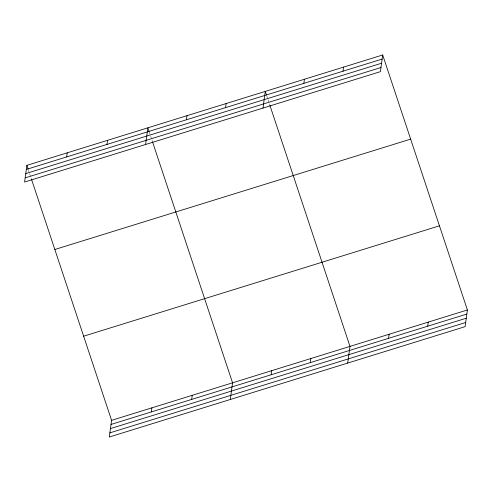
<?xml version="1.0" encoding="UTF-8"?>
<svg xmlns="http://www.w3.org/2000/svg" width="492" height="492" viewBox="0 0 492 492"><rect width="100%" height="100%" fill="white"/><g stroke="black" fill="none" stroke-linecap="round" stroke-linejoin="round"><path stroke-width="0.37" stroke-dasharray="2.46 1.84" d="M266.726 95.749L269.616 104.458M149.304 132.176L152.2 140.878M28.333 169.703L31.224 178.405"/><path stroke-width="0.74" d="M26.882 165.349L24.6 182.028L380.414 71.654L382.696 54.975L26.882 165.349L28.087 168.977M66.648 156.93L67.207 152.84M106.973 144.42L107.533 140.331M145.577 144.5L147.858 127.822L149.064 131.45M31.463 179.131L111.586 420.346L109.304 437.025L465.112 326.651L467.4 309.972L382.696 54.975M186.437 119.771L187.003 115.681M151.351 411.927L151.911 407.837M225.582 107.631L226.142 103.541M191.677 399.418L192.237 395.328M262.992 108.08L265.28 91.401L266.486 95.03M230.281 399.498L232.562 382.819L152.44 141.604M303.859 83.351L304.419 79.261M271.141 374.769L271.701 370.679M342.998 71.211L343.557 67.115M310.28 362.629L310.846 358.533M347.696 363.071L349.984 346.393L269.856 105.183M388.563 338.342L389.123 334.252M427.702 326.202L428.261 322.112M26.322 169.439L382.136 59.065M25.756 173.596L381.564 63.222M25.172 177.876L380.98 67.502M54.84 249.499L410.648 139.125M83.634 336.196L439.448 225.822M111.586 420.346L467.4 309.972M111.026 424.436L466.84 314.062M110.46 428.587L466.268 318.213M109.87 432.868L465.684 322.494"/></g></svg>
